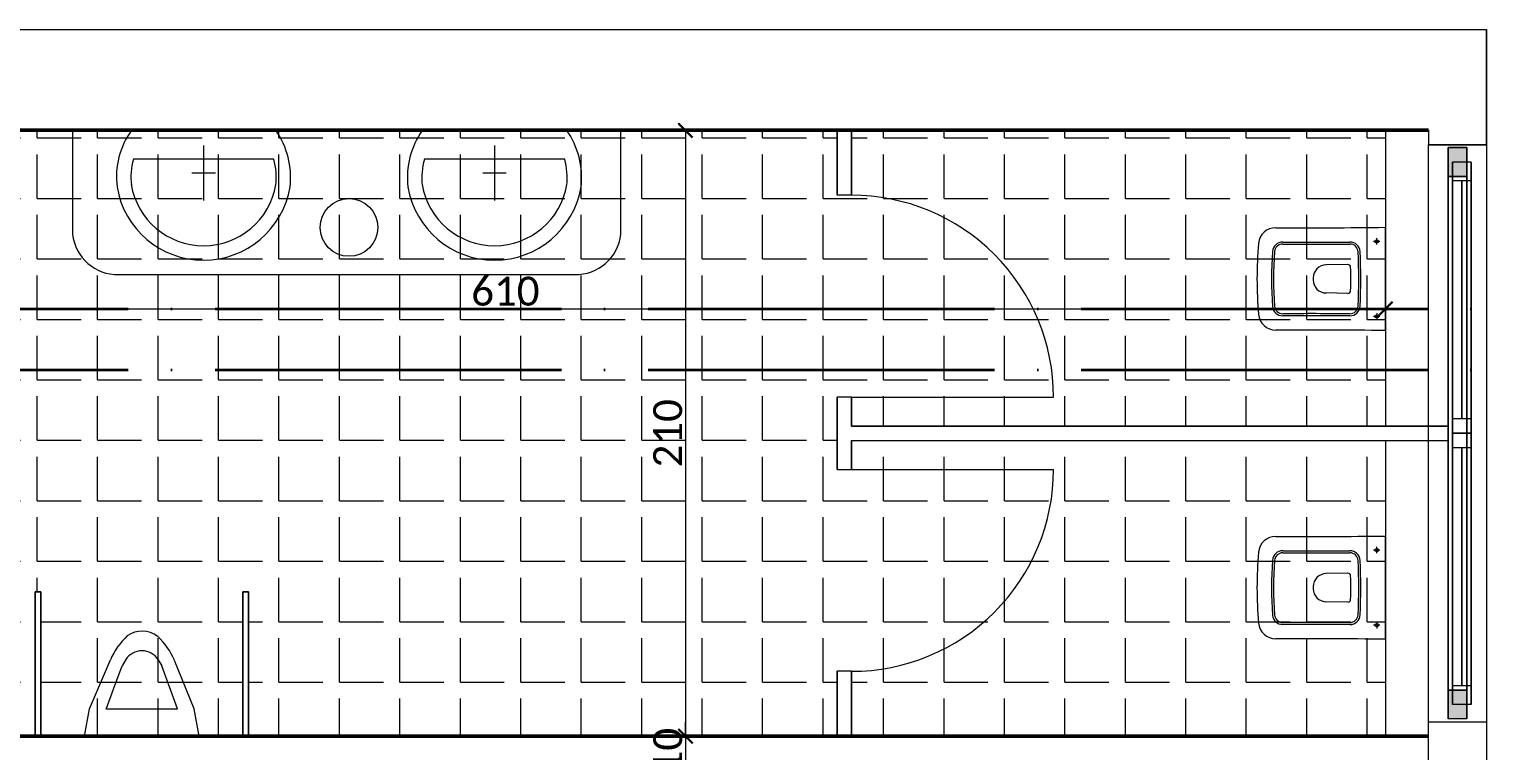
# Model space of a CAD drawing. Header units: centimetres. Extents: x -26724 to 60145, y -23645 to 6771.
# Drawn here: x 2344 to 2852, y 4775 to 5025 of the extents above; entities that cross this region are included whole.
import ezdxf

# ---------------------------------------------------------------- set-up
doc = ezdxf.new("R2010")
doc.units = ezdxf.units.CM
doc.linetypes.add('ACAD_ISO04W100', pattern=[30, 24, -3, 0, -3])
doc.linetypes.add('AUSGEZOGEN', pattern=[0])
doc.layers.add('3.IZGLED 2', color=7, linetype='Continuous', lineweight=9, true_color=0x4a4a4a)
doc.layers.add('IZGLED 2', color=253, linetype='Continuous', lineweight=9, true_color=0x828282)
doc.layers.add('4.KOTE', color=88, linetype='Continuous', lineweight=15)
doc.styles.get("Standard").update_dxf_attribs({"font": 'calibri.ttf'})
doc.dimstyles.new('ja 1 50', dxfattribs={"dimtxt": 10, "dimasz": 5, "dimexe": 5, "dimexo": 5, "dimgap": 1, "dimtad": 1, "dimdec": 0, "dimtxsty": 'Standard', "dimblk": 'ARCHTICK', "dimcen": 2.5, "dimclrd": 256, "dimclrt": 7, "dimadec": 0, "dimazin": 0, "dimtfac": 1, "dimtdec": 0, "dimtix": 1, "dimtmove": 1, "dimatfit": 3, "dimldrblk": 'ARCHTICK', "dimfxl": 10, "dimfxlon": 1, "dimlwd": 0, "dimlwe": 9, "dimarcsym": 0})

# ---------------------------------------------------------------- blocks, each defined once
blk = doc.blocks.new('_ArchTick')
at = {"color": 0, "linetype": 'ByBlock', "const_width": 0.15}
blk.add_lwpolyline([(-0.5, -0.5), (0.5, 0.5)], dxfattribs=at)
blk = doc.blocks.new('*D2346')
at = {"layer": '4.KOTE', "lineweight": 0, "transparency": 16777216}
blk.add_line((2204.27, 4928.05), (2814.27, 4928.05), dxfattribs=at)
at = {"layer": '4.KOTE', "color": 0, "lineweight": 9, "transparency": 16777216}
for p, q in [((2204.27, 4923.87), (2204.27, 4923.05)), ((2814.27, 4923.87), (2814.27, 4923.05))]:
    blk.add_line(p, q, dxfattribs=at)
at = {"layer": 'Defpoints', "color": 0, "transparency": 16777216}
for p in [(2204.27, 4989.96, 1216.69), (2814.27, 4989.96, 1216.69), (2814.27, 4928.05)]:
    blk.add_point(p, dxfattribs=at)
at = {"layer": '4.KOTE', "lineweight": 0, "transparency": 16777216, "xscale": 5, "yscale": 5, "zscale": 5, "rotation": 180}
blk.add_blockref('_ArchTick', (2204.27, 4928.05), dxfattribs=at)
at = {"layer": '4.KOTE', "lineweight": 0, "transparency": 16777216, "xscale": 5, "yscale": 5, "zscale": 5}
blk.add_blockref('_ArchTick', (2814.27, 4928.05), dxfattribs=at)
at = {"layer": '4.KOTE', "color": 7, "transparency": 16777216, "insert": (2509.27, 4934.17), "char_height": 10, "attachment_point": 5}
blk.add_mtext('610', dxfattribs=at)
blk = doc.blocks.new('*D2222')
at = {"layer": '4.KOTE', "color": 0, "lineweight": 9, "transparency": 16777216}
for p, q in [((2567.37, 4989.96), (2566.68, 4989.96)), ((2567.19, 4779.96), (2566.68, 4779.96))]:
    blk.add_line(p, q, dxfattribs=at)
at = {"layer": '4.KOTE', "lineweight": 0, "transparency": 16777216}
blk.add_line((2571.68, 4989.96), (2571.68, 4779.96), dxfattribs=at)
at = {"layer": 'Defpoints', "color": 0, "transparency": 16777216}
for p in [(2622.73, 4989.96, 1216.69), (2571.68, 4779.96), (2608.18, 4779.96, 1216.69)]:
    blk.add_point(p, dxfattribs=at)
at = {"layer": '4.KOTE', "lineweight": 0, "transparency": 16777216, "xscale": 5, "yscale": 5, "zscale": 5}
for p, rotation in [((2571.68, 4989.96), 90), ((2571.68, 4779.96), 270)]:
    blk.add_blockref('_ArchTick', p, dxfattribs=dict(at, rotation=rotation))
at = {"layer": '4.KOTE', "color": 7, "transparency": 16777216, "insert": (2565.56, 4884.96), "char_height": 10, "attachment_point": 5, "rotation": 90}
blk.add_mtext('210', dxfattribs=at)
blk = doc.blocks.new('*D2353')
at = {"layer": '4.KOTE', "lineweight": 0, "transparency": 16777216}
for p, q in [((2571.68, 4779.96), (2571.68, 4784.96)), ((2571.68, 4779.96), (2571.68, 4769.96)), ((2571.68, 4769.96), (2571.68, 4764.96))]:
    blk.add_line(p, q, dxfattribs=at)
at = {"layer": '4.KOTE', "color": 0, "lineweight": 9, "transparency": 16777216}
for p, q in [((2566.98, 4779.96), (2566.68, 4779.96)), ((2566.99, 4769.96), (2566.68, 4769.96))]:
    blk.add_line(p, q, dxfattribs=at)
at = {"layer": 'Defpoints', "color": 0, "transparency": 16777216}
for p in [(2590.94, 4779.96, 1216.69), (2571.68, 4769.96), (2592.08, 4769.96, 1216.69)]:
    blk.add_point(p, dxfattribs=at)
at = {"layer": '4.KOTE', "lineweight": 0, "transparency": 16777216, "xscale": 5, "yscale": 5, "zscale": 5}
for p, rotation in [((2571.68, 4779.96), 270), ((2571.68, 4769.96), 90)]:
    blk.add_blockref('_ArchTick', p, dxfattribs=dict(at, rotation=rotation))
at = {"layer": '4.KOTE', "color": 7, "transparency": 16777216, "insert": (2565.56, 4774.96), "char_height": 10, "attachment_point": 5, "rotation": 90}
blk.add_mtext('10', dxfattribs=at)

msp = doc.modelspace()

# ---------------------------------------------------------------- hatches: boundary and pattern name
at = {"layer": '3.IZGLED 2'}
h = msp.add_hatch(dxfattribs=at)
h.set_pattern_fill('ANGLE', color=256, scale=3)
h.set_pattern_definition([(0, (0, 0), (0, 20.955), [15.24, -5.715]), (90, (0, 0), (-20.955, 1e-15), [15.24, -5.715])])
edge = h.paths.add_edge_path()
edge.add_line((2204.27, 4989.96), (2204.27, 4779.96))
edge.add_line((2204.27, 4779.96), (2274.27, 4779.96))
edge.add_line((2274.27, 4779.96), (2274.27, 4829.96))
edge.add_line((2274.27, 4829.96), (2275.27, 4829.96))
edge.add_line((2275.27, 4829.96), (2276.27, 4829.96))
edge.add_line((2276.27, 4829.96), (2276.27, 4779.96))
edge.add_line((2276.27, 4779.96), (2346.27, 4779.96))
edge.add_line((2346.27, 4779.96), (2346.27, 4829.96))
edge.add_line((2346.27, 4829.96), (2348.27, 4829.96))
edge.add_line((2348.27, 4829.96), (2348.27, 4779.96))
edge.add_line((2348.27, 4779.96), (2418.27, 4779.96))
edge.add_line((2418.27, 4779.96), (2418.27, 4829.96))
edge.add_line((2418.27, 4829.96), (2420.27, 4829.96))
edge.add_line((2420.27, 4829.96), (2420.27, 4779.96))
edge.add_line((2420.27, 4779.96), (2624.27, 4779.96))
edge.add_line((2624.27, 4779.96), (2624.27, 4802.46))
edge.add_line((2624.27, 4802.46), (2629.26, 4802.46))
edge.add_line((2629.26, 4802.46), (2629.27, 4779.96))
edge.add_line((2629.27, 4779.96), (2814.27, 4779.96))
edge.add_line((2814.27, 4779.96), (2814.27, 4882.46))
edge.add_line((2814.27, 4882.46), (2629.27, 4882.46))
edge.add_line((2629.27, 4882.46), (2629.27, 4872.46))
edge.add_line((2629.27, 4872.46), (2624.27, 4872.46))
edge.add_line((2624.27, 4872.46), (2624.27, 4897.46))
edge.add_line((2624.27, 4897.46), (2629.27, 4897.46))
edge.add_line((2629.27, 4897.46), (2629.27, 4887.46))
edge.add_line((2629.27, 4887.46), (2814.27, 4887.46))
edge.add_line((2814.27, 4887.46), (2814.27, 4989.96))
edge.add_line((2814.27, 4989.96), (2629.27, 4989.96))
edge.add_line((2629.27, 4989.96), (2629.26, 4967.46))
edge.add_line((2629.26, 4967.46), (2624.27, 4967.46))
edge.add_line((2624.27, 4967.46), (2624.27, 4989.96))
edge.add_line((2624.27, 4989.96), (2204.27, 4989.96))
at = {"layer": '3.IZGLED 2', "transparency": 33554687}
for points in [[(2836.02, 4973.96), (2836.02, 4983.96), (2842.52, 4983.96), (2842.52, 4973.96)], [(2836.02, 4785.96), (2836.02, 4795.96), (2842.52, 4795.96), (2842.52, 4785.96)]]:
    msp.add_hatch(color=256, dxfattribs=at).paths.add_polyline_path(points)

# ---------------------------------------------------------------- linework, layer by layer
for p, q in [((2194.27, 5024.96, 1216.69), (2849.27, 5024.96, 1216.69)), ((2829.27, 5024.96, 1216.69), (2829.27, 5024.96, 1216.69)), ((2829.27, 5024.96, 1216.69), (2829.27, 5024.96, 1216.69)), ((2829.27, 5024.96, 1216.69), (2829.27, 5024.96, 1216.69)), ((2829.27, 5024.96, 1216.69), (2829.27, 5024.96, 1216.69)), ((2829.27, 5024.96, 1216.69), (2829.27, 5024.96, 1216.69)), ((2829.27, 5024.96, 1216.69), (2829.27, 5024.96, 1216.69)), ((2849.27, 4984.96, 1216.69), (2849.27, 5024.96, 1216.69)), ((2849.27, 4984.96, 1216.69), (2849.27, 5024.96, 1216.69)), ((2849.27, 4994.96, 1216.69), (2849.27, 4994.96, 1216.69)), ((2849.27, 4994.96, 1216.69), (2849.27, 4994.96, 1216.69)), ((2194.27, 4989.96, 1216.69), (2829.27, 4989.96, 1216.69)), ((2829.27, 4989.96, 1216.69), (2194.27, 4989.96, 1216.69)), ((2194.27, 4989.96, 1216.69), (2829.27, 4989.96, 1216.69)), ((2829.27, 4989.96, 1216.69), (2194.27, 4989.96, 1216.69)), ((2624.27, 4967.46, 1216.69), (2624.27, 4989.96, 1216.69)), ((2624.27, 4989.96, 1216.69), (2629.27, 4989.96, 1216.69)), ((2629.27, 4989.96, 1216.69), (2624.27, 4989.96, 1216.69)), ((2624.27, 4989.96, 1216.69), (2624.27, 4967.46, 1216.69)), ((2624.27, 4989.96, 1216.69), (2629.27, 4989.96, 1216.69)), ((2624.27, 4989.96, 1216.69), (2624.27, 4989.96, 1216.69)), ((2629.27, 4989.96, 1216.69), (2624.27, 4989.96, 1216.69)), ((2624.27, 4989.96, 1216.69), (2624.27, 4967.46, 1216.69)), ((2624.27, 4989.96, 1216.69), (2624.27, 4989.96, 1216.69)), ((2624.27, 4967.46, 1216.69), (2624.27, 4989.96, 1216.69)), ((2629.27, 4989.96, 1216.69), (2629.27, 4967.46, 1216.69)), ((2629.27, 4967.46, 1216.69), (2629.27, 4989.96, 1216.69)), ((2629.27, 4989.96, 1216.69), (2629.27, 4989.96, 1216.69)), ((2629.27, 4967.46, 1216.69), (2629.27, 4989.96, 1216.69)), ((2629.27, 4989.96, 1216.69), (2629.27, 4967.46, 1216.69)), ((2629.27, 4989.96, 1216.69), (2629.27, 4989.96, 1216.69)), ((2829.27, 4989.96, 1216.69), (2829.27, 4984.96, 1216.69)), ((2829.27, 4784.96, 2433.38), (2829.27, 4984.96, 2433.38)), ((2836.02, 4983.96, 1216.69), (2836.02, 4973.96, 1216.69)), ((2842.52, 4983.96, 1216.69), (2836.02, 4983.96, 1216.69)), ((2842.52, 4983.96, 1216.69), (2836.02, 4983.96, 1216.69)), ((2836.02, 4983.96, 1216.69), (2836.02, 4983.96, 1216.69)), ((2842.52, 4983.96, 1216.69), (2836.02, 4983.96, 1216.69)), ((2842.52, 4983.96, 1216.69), (2836.02, 4983.96, 1216.69)), ((2836.02, 4973.96, 1216.69), (2836.02, 4983.96, 1216.69)), ((2836.02, 4973.96, 1216.69), (2836.02, 4983.96, 1216.69)), ((2836.02, 4983.96, 1216.69), (2836.02, 4983.96, 1216.69)), ((2836.02, 4983.96, 1216.69), (2836.02, 4973.96, 1216.69)), ((2836.02, 4983.96, 1216.69), (2842.52, 4983.96, 1216.69)), ((2836.02, 4973.96, 1216.69), (2836.02, 4983.96, 1216.69)), ((2842.52, 4973.96, 1216.69), (2842.52, 4983.96, 1216.69)), ((2842.52, 4983.96, 1216.69), (2842.52, 4983.96, 1216.69)), ((2842.52, 4983.96, 1216.69), (2842.52, 4973.96, 1216.69)), ((2842.52, 4973.96, 1216.69), (2842.52, 4983.96, 1216.69)), ((2842.52, 4983.96, 1216.69), (2842.52, 4983.96, 1216.69)), ((2842.52, 4983.96, 1216.69), (2842.52, 4973.96, 1216.69)), ((2842.52, 4983.96, 1216.69), (2842.52, 4973.96, 1216.69)), ((2849.27, 4984.96, 2433.38), (2849.27, 4784.96, 2433.38)), ((2837.52, 4978.96, 1216.69), (2837.52, 4972.46, 1216.69)), ((2844.02, 4978.96, 1216.69), (2837.52, 4978.96, 1216.69)), ((2844.02, 4978.96, 1216.69), (2837.52, 4978.96, 1216.69)), ((2837.52, 4978.96, 1216.69), (2837.52, 4978.96, 1216.69)), ((2844.02, 4978.96, 1216.69), (2837.52, 4978.96, 1216.69)), ((2844.02, 4978.96, 1216.69), (2837.52, 4978.96, 1216.69)), ((2837.52, 4972.46, 1216.69), (2837.52, 4978.96, 1216.69)), ((2837.52, 4972.46, 1216.69), (2837.52, 4978.96, 1216.69)), ((2837.52, 4978.96, 1216.69), (2837.52, 4978.96, 1216.69)), ((2837.52, 4978.96, 1216.69), (2837.52, 4972.46, 1216.69)), ((2842.52, 4978.96, 1216.69), (2842.52, 4885.01, 1216.69)), ((2844.02, 4972.46, 1216.69), (2844.02, 4978.96, 1216.69)), ((2844.02, 4978.96, 1216.69), (2844.02, 4978.96, 1216.69)), ((2844.02, 4978.96, 1216.69), (2844.02, 4972.46, 1216.69)), ((2844.02, 4972.46, 1216.69), (2844.02, 4978.96, 1216.69)), ((2844.02, 4978.96, 1216.69), (2844.02, 4978.96, 1216.69)), ((2844.02, 4978.96, 1216.69), (2844.02, 4972.46, 1216.69)), ((2836.02, 4973.96, 1216.69), (2836.02, 4795.96, 1216.69)), ((2842.52, 4973.96, 1216.69), (2836.02, 4973.96, 1216.69)), ((2842.52, 4973.96, 1216.69), (2836.02, 4973.96, 1216.69)), ((2836.02, 4973.96, 1216.69), (2836.02, 4973.96, 1216.69)), ((2842.52, 4973.96, 1216.69), (2836.02, 4973.96, 1216.69)), ((2842.52, 4973.96, 1216.69), (2836.02, 4973.96, 1216.69)), ((2836.02, 4795.96, 1216.69), (2836.02, 4973.96, 1216.69)), ((2836.02, 4795.96, 1216.69), (2836.02, 4973.96, 1216.69)), ((2836.02, 4973.96, 1216.69), (2836.02, 4973.96, 1216.69)), ((2836.02, 4973.96, 1216.69), (2836.02, 4795.96, 1216.69)), ((2836.02, 4973.96, 1216.69), (2836.02, 4795.96, 1216.69)), ((2842.52, 4973.96, 1216.69), (2836.02, 4973.96, 1216.69)), ((2842.52, 4973.96, 1216.69), (2836.02, 4973.96, 1216.69)), ((2836.02, 4973.96, 1216.69), (2836.02, 4973.96, 1216.69)), ((2842.52, 4973.96, 1216.69), (2836.02, 4973.96, 1216.69)), ((2842.52, 4973.96, 1216.69), (2836.02, 4973.96, 1216.69)), ((2836.02, 4795.96, 1216.69), (2836.02, 4973.96, 1216.69)), ((2836.02, 4795.96, 1216.69), (2836.02, 4973.96, 1216.69)), ((2836.02, 4973.96, 1216.69), (2836.02, 4973.96, 1216.69)), ((2836.02, 4973.96, 1216.69), (2836.02, 4795.96, 1216.69)), ((2842.52, 4973.96, 1216.69), (2836.02, 4973.96, 1216.69)), ((2842.52, 4973.96, 1216.69), (2836.02, 4973.96, 1216.69)), ((2842.52, 4973.96, 1216.69), (2836.02, 4973.96, 1216.69)), ((2836.02, 4973.96, 1216.69), (2836.02, 4973.96, 1216.69)), ((2842.52, 4973.96, 1216.69), (2836.02, 4973.96, 1216.69)), ((2836.02, 4973.96, 1216.69), (2836.02, 4973.96, 1216.69)), ((2836.02, 4973.96, 1216.69), (2842.52, 4973.96, 1216.69)), ((2836.02, 4795.96, 1216.69), (2836.02, 4973.96, 1216.69)), ((2836.02, 4973.96, 1216.69), (2836.02, 4973.96, 1216.69)), ((2842.52, 4973.96, 1216.69), (2836.02, 4973.96, 1216.69)), ((2837.52, 4972.46, 1216.69), (2837.52, 4890.01, 1216.69)), ((2844.02, 4972.46, 1216.69), (2837.52, 4972.46, 1216.69)), ((2844.02, 4972.46, 1216.69), (2837.52, 4972.46, 1216.69)), ((2837.52, 4972.46, 1216.69), (2837.52, 4972.46, 1216.69)), ((2844.02, 4972.46, 1216.69), (2837.52, 4972.46, 1216.69)), ((2844.02, 4972.46, 1216.69), (2837.52, 4972.46, 1216.69)), ((2837.52, 4890.01, 1216.69), (2837.52, 4972.46, 1216.69)), ((2837.52, 4890.01, 1216.69), (2837.52, 4972.46, 1216.69)), ((2837.52, 4972.46, 1216.69), (2837.52, 4972.46, 1216.69)), ((2837.52, 4972.46, 1216.69), (2837.52, 4890.01, 1216.69)), ((2837.52, 4972.46, 1216.69), (2837.52, 4890.01, 1216.69)), ((2844.02, 4972.46, 1216.69), (2837.52, 4972.46, 1216.69)), ((2844.02, 4972.46, 1216.69), (2837.52, 4972.46, 1216.69)), ((2837.52, 4972.46, 1216.69), (2837.52, 4972.46, 1216.69)), ((2844.02, 4972.46, 1216.69), (2837.52, 4972.46, 1216.69)), ((2844.02, 4972.46, 1216.69), (2837.52, 4972.46, 1216.69)), ((2837.52, 4890.01, 1216.69), (2837.52, 4972.46, 1216.69)), ((2837.52, 4890.01, 1216.69), (2837.52, 4972.46, 1216.69)), ((2837.52, 4972.46, 1216.69), (2837.52, 4972.46, 1216.69)), ((2837.52, 4972.46, 1216.69), (2837.52, 4890.01, 1216.69)), ((2844.02, 4972.46, 1216.69), (2837.52, 4972.46, 1216.69)), ((2844.02, 4972.46, 1216.69), (2837.52, 4972.46, 1216.69)), ((2844.02, 4972.46, 1216.69), (2837.52, 4972.46, 1216.69)), ((2837.52, 4972.46, 1216.69), (2837.52, 4972.46, 1216.69)), ((2844.02, 4972.46, 1216.69), (2837.52, 4972.46, 1216.69)), ((2837.52, 4972.46, 1216.69), (2837.52, 4972.46, 1216.69)), ((2840.77, 4972.46, 1216.69), (2840.77, 4890.01, 1216.69)), ((2840.77, 4972.46, 1216.69), (2840.77, 4890.01, 1216.69)), ((2842.52, 4795.96, 1216.69), (2842.52, 4973.96, 1216.69)), ((2842.52, 4973.96, 1216.69), (2842.52, 4973.96, 1216.69)), ((2842.52, 4973.96, 1216.69), (2842.52, 4795.96, 1216.69)), ((2842.52, 4795.96, 1216.69), (2842.52, 4973.96, 1216.69)), ((2842.52, 4973.96, 1216.69), (2842.52, 4973.96, 1216.69)), ((2842.52, 4973.96, 1216.69), (2842.52, 4795.96, 1216.69)), ((2842.52, 4795.96, 1216.69), (2842.52, 4973.96, 1216.69)), ((2842.52, 4973.96, 1216.69), (2842.52, 4973.96, 1216.69)), ((2842.52, 4973.96, 1216.69), (2842.52, 4795.96, 1216.69)), ((2842.52, 4795.96, 1216.69), (2842.52, 4973.96, 1216.69)), ((2842.52, 4973.96, 1216.69), (2842.52, 4973.96, 1216.69)), ((2842.52, 4973.96, 1216.69), (2842.52, 4795.96, 1216.69)), ((2842.52, 4973.96, 1216.69), (2842.52, 4973.96, 1216.69)), ((2842.52, 4973.96, 1216.69), (2842.52, 4973.96, 1216.69)), ((2842.52, 4973.96, 1216.69), (2842.52, 4795.96, 1216.69)), ((2844.02, 4890.01, 1216.69), (2844.02, 4972.46, 1216.69)), ((2844.02, 4972.46, 1216.69), (2844.02, 4972.46, 1216.69)), ((2844.02, 4972.46, 1216.69), (2844.02, 4890.01, 1216.69)), ((2844.02, 4890.01, 1216.69), (2844.02, 4972.46, 1216.69)), ((2844.02, 4972.46, 1216.69), (2844.02, 4972.46, 1216.69)), ((2844.02, 4972.46, 1216.69), (2844.02, 4890.01, 1216.69)), ((2844.02, 4890.01, 1216.69), (2844.02, 4972.46, 1216.69)), ((2844.02, 4972.46, 1216.69), (2844.02, 4972.46, 1216.69)), ((2844.02, 4972.46, 1216.69), (2844.02, 4890.01, 1216.69)), ((2844.02, 4890.01, 1216.69), (2844.02, 4972.46, 1216.69)), ((2844.02, 4972.46, 1216.69), (2844.02, 4972.46, 1216.69)), ((2844.02, 4972.46, 1216.69), (2844.02, 4890.01, 1216.69)), ((2844.02, 4972.46, 1216.69), (2844.02, 4972.46, 1216.69)), ((2844.02, 4972.46, 1216.69), (2844.02, 4972.46, 1216.69)), ((2814.27, 4920.59, 1216.69), (2814.27, 4956.34, 1216.69)), ((2812.37, 4951.46, 1216.69), (2810.17, 4951.46, 1216.69)), ((2811.27, 4950.36, 1216.69), (2811.27, 4952.56, 1216.69)), ((2801.23, 4943.46, 1216.69), (2793.69, 4943.33, 1216.69)), ((2789.27, 4938.83, 1216.69), (2789.27, 4938.09, 1216.69)), ((2801.23, 4933.46, 1216.69), (2793.69, 4933.6, 1216.69)), ((2812.37, 4925.46, 1216.69), (2810.17, 4925.46, 1216.69)), ((2811.27, 4926.56, 1216.69), (2811.27, 4924.36, 1216.69)), ((2624.27, 4897.46, 1216.69), (2624.27, 4887.46, 1216.69)), ((2624.27, 4887.46, 1216.69), (2624.27, 4897.46, 1216.69)), ((2624.27, 4887.46, 1216.69), (2624.27, 4897.46, 1216.69)), ((2624.27, 4897.46, 1216.69), (2624.27, 4887.46, 1216.69)), ((2629.27, 4897.46, 1216.69), (2629.27, 4887.46, 1216.69)), ((2629.27, 4887.46, 1216.69), (2629.27, 4897.46, 1216.69)), ((2629.27, 4887.46, 1216.69), (2629.27, 4897.46, 1216.69)), ((2629.27, 4897.46, 1216.69), (2629.27, 4887.46, 1216.69)), ((2844.02, 4890.01, 1216.69), (2837.52, 4890.01, 1216.69)), ((2844.02, 4890.01, 1216.69), (2837.52, 4890.01, 1216.69)), ((2844.02, 4890.01, 1216.69), (2837.52, 4890.01, 1216.69)), ((2837.52, 4890.01, 1216.69), (2837.52, 4890.01, 1216.69)), ((2844.02, 4890.01, 1216.69), (2837.52, 4890.01, 1216.69)), ((2837.52, 4890.01, 1216.69), (2837.52, 4890.01, 1216.69)), ((2844.02, 4890.01, 1216.69), (2837.52, 4890.01, 1216.69)), ((2844.02, 4890.01, 1216.69), (2837.52, 4890.01, 1216.69)), ((2844.02, 4890.01, 1216.69), (2837.52, 4890.01, 1216.69)), ((2837.52, 4890.01, 1216.69), (2837.52, 4890.01, 1216.69)), ((2844.02, 4890.01, 1216.69), (2837.52, 4890.01, 1216.69)), ((2837.52, 4890.01, 1216.69), (2837.52, 4890.01, 1216.69)), ((2837.52, 4890.01, 1216.69), (2837.52, 4885.01, 1216.69)), ((2844.02, 4890.01, 1216.69), (2837.52, 4890.01, 1216.69)), ((2844.02, 4890.01, 1216.69), (2837.52, 4890.01, 1216.69)), ((2837.52, 4890.01, 1216.69), (2837.52, 4890.01, 1216.69)), ((2844.02, 4890.01, 1216.69), (2837.52, 4890.01, 1216.69)), ((2844.02, 4890.01, 1216.69), (2837.52, 4890.01, 1216.69)), ((2837.52, 4885.01, 1216.69), (2837.52, 4890.01, 1216.69)), ((2837.52, 4885.01, 1216.69), (2837.52, 4890.01, 1216.69)), ((2837.52, 4890.01, 1216.69), (2837.52, 4890.01, 1216.69)), ((2837.52, 4890.01, 1216.69), (2837.52, 4885.01, 1216.69)), ((2844.02, 4890.01, 1216.69), (2844.02, 4890.01, 1216.69)), ((2844.02, 4890.01, 1216.69), (2844.02, 4890.01, 1216.69)), ((2844.02, 4890.01, 1216.69), (2844.02, 4890.01, 1216.69)), ((2844.02, 4890.01, 1216.69), (2844.02, 4890.01, 1216.69)), ((2844.02, 4885.01, 1216.69), (2844.02, 4890.01, 1216.69)), ((2844.02, 4890.01, 1216.69), (2844.02, 4890.01, 1216.69)), ((2844.02, 4890.01, 1216.69), (2844.02, 4885.01, 1216.69)), ((2844.02, 4885.01, 1216.69), (2844.02, 4890.01, 1216.69)), ((2844.02, 4890.01, 1216.69), (2844.02, 4890.01, 1216.69)), ((2844.02, 4890.01, 1216.69), (2844.02, 4885.01, 1216.69)), ((2624.27, 4887.46, 1216.69), (2624.27, 4887.46, 1216.69)), ((2624.27, 4887.46, 1216.69), (2624.27, 4887.46, 1216.69)), ((2624.27, 4887.46, 1216.69), (2624.27, 4882.46, 1216.69)), ((2624.27, 4887.46, 1216.69), (2624.27, 4887.46, 1216.69)), ((2624.27, 4882.46, 1216.69), (2624.27, 4887.46, 1216.69)), ((2624.27, 4887.46, 1216.69), (2624.27, 4887.46, 1216.69)), ((2624.27, 4887.46, 1216.69), (2624.27, 4887.46, 1216.69)), ((2624.27, 4882.46, 1216.69), (2624.27, 4887.46, 1216.69)), ((2624.27, 4887.46, 1216.69), (2624.27, 4887.46, 1216.69)), ((2624.27, 4887.46, 1216.69), (2624.27, 4882.46, 1216.69)), ((2629.27, 4887.46, 1216.69), (2629.27, 4887.46, 1216.69)), ((2629.27, 4887.46, 1216.69), (2629.27, 4887.46, 1216.69)), ((2836.02, 4887.46, 1216.69), (2629.27, 4887.46, 1216.69)), ((2629.27, 4887.46, 1216.69), (2836.02, 4887.46, 1216.69)), ((2629.27, 4887.46, 1216.69), (2836.02, 4887.46, 1216.69)), ((2836.02, 4887.46, 1216.69), (2629.27, 4887.46, 1216.69)), ((2844.02, 4885.01, 1216.69), (2837.52, 4885.01, 1216.69)), ((2844.02, 4885.01, 1216.69), (2837.52, 4885.01, 1216.69)), ((2844.02, 4885.01, 1216.69), (2837.52, 4885.01, 1216.69)), ((2837.52, 4885.01, 1216.69), (2837.52, 4885.01, 1216.69)), ((2844.02, 4885.01, 1216.69), (2837.52, 4885.01, 1216.69)), ((2837.52, 4885.01, 1216.69), (2837.52, 4885.01, 1216.69)), ((2837.52, 4884.91, 1216.69), (2837.52, 4879.91, 1216.69)), ((2844.02, 4884.91, 1216.69), (2837.52, 4884.91, 1216.69)), ((2844.02, 4884.91, 1216.69), (2837.52, 4884.91, 1216.69)), ((2837.52, 4884.91, 1216.69), (2837.52, 4884.91, 1216.69)), ((2844.02, 4884.91, 1216.69), (2837.52, 4884.91, 1216.69)), ((2844.02, 4884.91, 1216.69), (2837.52, 4884.91, 1216.69)), ((2837.52, 4879.91, 1216.69), (2837.52, 4884.91, 1216.69)), ((2837.52, 4879.91, 1216.69), (2837.52, 4884.91, 1216.69)), ((2837.52, 4884.91, 1216.69), (2837.52, 4884.91, 1216.69)), ((2837.52, 4884.91, 1216.69), (2837.52, 4879.91, 1216.69)), ((2842.52, 4790.96, 1216.69), (2842.52, 4884.91, 1216.69)), ((2844.02, 4885.01, 1216.69), (2844.02, 4885.01, 1216.69)), ((2844.02, 4885.01, 1216.69), (2844.02, 4885.01, 1216.69)), ((2844.02, 4879.91, 1216.69), (2844.02, 4884.91, 1216.69)), ((2844.02, 4884.91, 1216.69), (2844.02, 4884.91, 1216.69)), ((2844.02, 4884.91, 1216.69), (2844.02, 4879.91, 1216.69)), ((2844.02, 4879.91, 1216.69), (2844.02, 4884.91, 1216.69)), ((2844.02, 4884.91, 1216.69), (2844.02, 4884.91, 1216.69)), ((2844.02, 4884.91, 1216.69), (2844.02, 4879.91, 1216.69)), ((2624.27, 4872.46, 1216.69), (2624.27, 4882.46, 1216.69)), ((2624.27, 4882.46, 1216.69), (2624.27, 4882.46, 1216.69)), ((2624.27, 4882.46, 1216.69), (2624.27, 4872.46, 1216.69)), ((2624.27, 4882.46, 1216.69), (2624.27, 4882.46, 1216.69)), ((2624.27, 4882.46, 1216.69), (2624.27, 4882.46, 1216.69)), ((2624.27, 4882.46, 1216.69), (2624.27, 4872.46, 1216.69)), ((2624.27, 4882.46, 1216.69), (2624.27, 4882.46, 1216.69)), ((2624.27, 4872.46, 1216.69), (2624.27, 4882.46, 1216.69)), ((2624.27, 4882.46, 1216.69), (2624.27, 4882.46, 1216.69)), ((2624.27, 4882.46, 1216.69), (2624.27, 4882.46, 1216.69)), ((2624.27, 4882.46, 1216.69), (2624.27, 4882.46, 1216.69)), ((2624.27, 4882.46, 1216.69), (2624.27, 4882.46, 1216.69)), ((2629.27, 4882.46, 1216.69), (2629.27, 4882.46, 1216.69)), ((2629.27, 4882.46, 1216.69), (2629.27, 4872.46, 1216.69)), ((2629.27, 4872.46, 1216.69), (2629.27, 4882.46, 1216.69)), ((2629.27, 4882.46, 1216.69), (2629.27, 4882.46, 1216.69)), ((2629.27, 4882.46, 1216.69), (2629.27, 4882.46, 1216.69)), ((2629.27, 4872.46, 1216.69), (2629.27, 4882.46, 1216.69)), ((2629.27, 4882.46, 1216.69), (2629.27, 4872.46, 1216.69)), ((2629.27, 4882.46, 1216.69), (2629.27, 4882.46, 1216.69)), ((2629.27, 4882.46, 1216.69), (2836.02, 4882.46, 1216.69)), ((2629.27, 4882.46, 1216.69), (2836.02, 4882.46, 1216.69)), ((2837.52, 4879.91, 1216.69), (2837.52, 4797.46, 1216.69)), ((2844.02, 4879.91, 1216.69), (2837.52, 4879.91, 1216.69)), ((2844.02, 4879.91, 1216.69), (2837.52, 4879.91, 1216.69)), ((2837.52, 4879.91, 1216.69), (2837.52, 4879.91, 1216.69)), ((2844.02, 4879.91, 1216.69), (2837.52, 4879.91, 1216.69)), ((2844.02, 4879.91, 1216.69), (2837.52, 4879.91, 1216.69)), ((2837.52, 4797.46, 1216.69), (2837.52, 4879.91, 1216.69)), ((2837.52, 4797.46, 1216.69), (2837.52, 4879.91, 1216.69)), ((2837.52, 4879.91, 1216.69), (2837.52, 4879.91, 1216.69)), ((2837.52, 4879.91, 1216.69), (2837.52, 4797.46, 1216.69)), ((2837.52, 4879.91, 1216.69), (2837.52, 4797.46, 1216.69)), ((2844.02, 4879.91, 1216.69), (2837.52, 4879.91, 1216.69)), ((2844.02, 4879.91, 1216.69), (2837.52, 4879.91, 1216.69)), ((2837.52, 4879.91, 1216.69), (2837.52, 4879.91, 1216.69)), ((2844.02, 4879.91, 1216.69), (2837.52, 4879.91, 1216.69)), ((2844.02, 4879.91, 1216.69), (2837.52, 4879.91, 1216.69)), ((2837.52, 4797.46, 1216.69), (2837.52, 4879.91, 1216.69)), ((2837.52, 4797.46, 1216.69), (2837.52, 4879.91, 1216.69)), ((2837.52, 4879.91, 1216.69), (2837.52, 4879.91, 1216.69)), ((2837.52, 4879.91, 1216.69), (2837.52, 4797.46, 1216.69)), ((2844.02, 4879.91, 1216.69), (2837.52, 4879.91, 1216.69)), ((2844.02, 4879.91, 1216.69), (2837.52, 4879.91, 1216.69)), ((2844.02, 4879.91, 1216.69), (2837.52, 4879.91, 1216.69)), ((2837.52, 4879.91, 1216.69), (2837.52, 4879.91, 1216.69)), ((2844.02, 4879.91, 1216.69), (2837.52, 4879.91, 1216.69)), ((2837.52, 4879.91, 1216.69), (2837.52, 4879.91, 1216.69)), ((2840.77, 4797.46, 1216.69), (2840.77, 4879.91, 1216.69)), ((2840.77, 4797.46, 1216.69), (2840.77, 4879.91, 1216.69)), ((2844.02, 4797.46, 1216.69), (2844.02, 4879.91, 1216.69)), ((2844.02, 4879.91, 1216.69), (2844.02, 4879.91, 1216.69)), ((2844.02, 4879.91, 1216.69), (2844.02, 4797.46, 1216.69)), ((2844.02, 4797.46, 1216.69), (2844.02, 4879.91, 1216.69)), ((2844.02, 4879.91, 1216.69), (2844.02, 4879.91, 1216.69)), ((2844.02, 4879.91, 1216.69), (2844.02, 4797.46, 1216.69)), ((2844.02, 4797.46, 1216.69), (2844.02, 4879.91, 1216.69)), ((2844.02, 4879.91, 1216.69), (2844.02, 4879.91, 1216.69)), ((2844.02, 4879.91, 1216.69), (2844.02, 4797.46, 1216.69)), ((2844.02, 4797.46, 1216.69), (2844.02, 4879.91, 1216.69)), ((2844.02, 4879.91, 1216.69), (2844.02, 4879.91, 1216.69)), ((2844.02, 4879.91, 1216.69), (2844.02, 4797.46, 1216.69)), ((2844.02, 4879.91, 1216.69), (2844.02, 4879.91, 1216.69)), ((2844.02, 4879.91, 1216.69), (2844.02, 4879.91, 1216.69)), ((2814.27, 4813.59, 1216.69), (2814.27, 4849.34, 1216.69)), ((2812.37, 4844.46, 1216.69), (2810.17, 4844.46, 1216.69)), ((2811.27, 4843.36, 1216.69), (2811.27, 4845.56, 1216.69)), ((2801.23, 4836.46, 1216.69), (2793.69, 4836.33, 1216.69)), ((2346.27, 4829.96, 2433.38), (2346.27, 4779.96, 2433.38)), ((2348.27, 4829.96, 2433.38), (2346.27, 4829.96, 2433.38)), ((2346.27, 4779.96, 2433.38), (2346.27, 4829.96, 2433.38)), ((2346.27, 4829.96, 2433.38), (2348.27, 4829.96, 2433.38)), ((2346.27, 4829.96, 2433.38), (2346.27, 4829.96, 2433.38)), ((2346.27, 4829.96, 2433.38), (2348.27, 4829.96, 2433.38)), ((2348.27, 4829.96, 2433.38), (2346.27, 4829.96, 2433.38)), ((2346.27, 4779.96, 2433.38), (2346.27, 4829.96, 2433.38)), ((2346.27, 4829.96, 2433.38), (2346.27, 4829.96, 2433.38)), ((2346.27, 4829.96, 2433.38), (2346.27, 4779.96, 2433.38)), ((2348.27, 4779.96, 2433.38), (2348.27, 4829.96, 2433.38)), ((2348.27, 4829.96, 2433.38), (2348.27, 4779.96, 2433.38)), ((2348.27, 4829.96, 2433.38), (2348.27, 4829.96, 2433.38)), ((2348.27, 4829.96, 2433.38), (2348.27, 4829.96, 2433.38)), ((2348.27, 4829.96, 2433.38), (2348.27, 4779.96, 2433.38)), ((2348.27, 4779.96, 2433.38), (2348.27, 4829.96, 2433.38)), ((2418.27, 4829.96, 2433.38), (2418.27, 4779.96, 2433.38)), ((2420.27, 4829.96, 2433.38), (2418.27, 4829.96, 2433.38)), ((2418.27, 4779.96, 2433.38), (2418.27, 4829.96, 2433.38)), ((2418.27, 4829.96, 2433.38), (2420.27, 4829.96, 2433.38)), ((2418.27, 4829.96, 2433.38), (2418.27, 4829.96, 2433.38)), ((2418.27, 4829.96, 2433.38), (2420.27, 4829.96, 2433.38)), ((2420.27, 4829.96, 2433.38), (2418.27, 4829.96, 2433.38)), ((2418.27, 4779.96, 2433.38), (2418.27, 4829.96, 2433.38)), ((2418.27, 4829.96, 2433.38), (2418.27, 4829.96, 2433.38)), ((2418.27, 4829.96, 2433.38), (2418.27, 4779.96, 2433.38)), ((2420.27, 4779.96, 2433.38), (2420.27, 4829.96, 2433.38)), ((2420.27, 4829.96, 2433.38), (2420.27, 4779.96, 2433.38)), ((2420.27, 4829.96, 2433.38), (2420.27, 4829.96, 2433.38)), ((2420.27, 4829.96, 2433.38), (2420.27, 4829.96, 2433.38)), ((2420.27, 4829.96, 2433.38), (2420.27, 4779.96, 2433.38)), ((2420.27, 4779.96, 2433.38), (2420.27, 4829.96, 2433.38)), ((2789.27, 4831.83, 1216.69), (2789.27, 4831.09, 1216.69)), ((2801.23, 4826.46, 1216.69), (2793.69, 4826.6, 1216.69)), ((2812.37, 4818.46, 1216.69), (2810.17, 4818.46, 1216.69)), ((2811.27, 4819.56, 1216.69), (2811.27, 4817.36, 1216.69)), ((2624.27, 4779.96, 1216.69), (2624.27, 4802.46, 1216.69)), ((2624.27, 4802.46, 1216.69), (2624.27, 4779.96, 1216.69)), ((2624.27, 4779.96, 1216.69), (2624.27, 4802.46, 1216.69)), ((2624.27, 4802.46, 1216.69), (2624.27, 4779.96, 1216.69)), ((2629.27, 4779.96, 1216.69), (2629.27, 4802.46, 1216.69)), ((2629.27, 4802.46, 1216.69), (2629.27, 4779.96, 1216.69)), ((2629.27, 4779.96, 1216.69), (2629.27, 4802.46, 1216.69)), ((2629.27, 4802.46, 1216.69), (2629.27, 4779.96, 1216.69)), ((2842.52, 4795.96, 1216.69), (2836.02, 4795.96, 1216.69)), ((2842.52, 4795.96, 1216.69), (2836.02, 4795.96, 1216.69)), ((2842.52, 4795.96, 1216.69), (2836.02, 4795.96, 1216.69)), ((2836.02, 4795.96, 1216.69), (2836.02, 4795.96, 1216.69)), ((2842.52, 4795.96, 1216.69), (2836.02, 4795.96, 1216.69)), ((2836.02, 4795.96, 1216.69), (2836.02, 4795.96, 1216.69)), ((2842.52, 4795.96, 1216.69), (2836.02, 4795.96, 1216.69)), ((2842.52, 4795.96, 1216.69), (2836.02, 4795.96, 1216.69)), ((2842.52, 4795.96, 1216.69), (2836.02, 4795.96, 1216.69)), ((2836.02, 4795.96, 1216.69), (2836.02, 4795.96, 1216.69)), ((2842.52, 4795.96, 1216.69), (2836.02, 4795.96, 1216.69)), ((2836.02, 4795.96, 1216.69), (2836.02, 4795.96, 1216.69)), ((2836.02, 4795.96, 1216.69), (2836.02, 4785.96, 1216.69)), ((2842.52, 4795.96, 1216.69), (2836.02, 4795.96, 1216.69)), ((2842.52, 4795.96, 1216.69), (2836.02, 4795.96, 1216.69)), ((2836.02, 4795.96, 1216.69), (2836.02, 4795.96, 1216.69)), ((2842.52, 4795.96, 1216.69), (2836.02, 4795.96, 1216.69)), ((2842.52, 4795.96, 1216.69), (2836.02, 4795.96, 1216.69)), ((2836.02, 4785.96, 1216.69), (2836.02, 4795.96, 1216.69)), ((2836.02, 4785.96, 1216.69), (2836.02, 4795.96, 1216.69)), ((2836.02, 4795.96, 1216.69), (2836.02, 4795.96, 1216.69)), ((2836.02, 4795.96, 1216.69), (2836.02, 4785.96, 1216.69)), ((2836.02, 4795.96, 1216.69), (2836.02, 4795.96, 1216.69)), ((2842.52, 4795.96, 1216.69), (2836.02, 4795.96, 1216.69)), ((2836.02, 4795.96, 1216.69), (2842.52, 4795.96, 1216.69)), ((2836.02, 4785.96, 1216.69), (2836.02, 4795.96, 1216.69)), ((2844.02, 4797.46, 1216.69), (2837.52, 4797.46, 1216.69)), ((2844.02, 4797.46, 1216.69), (2837.52, 4797.46, 1216.69)), ((2844.02, 4797.46, 1216.69), (2837.52, 4797.46, 1216.69)), ((2837.52, 4797.46, 1216.69), (2837.52, 4797.46, 1216.69)), ((2844.02, 4797.46, 1216.69), (2837.52, 4797.46, 1216.69)), ((2837.52, 4797.46, 1216.69), (2837.52, 4797.46, 1216.69)), ((2844.02, 4797.46, 1216.69), (2837.52, 4797.46, 1216.69)), ((2844.02, 4797.46, 1216.69), (2837.52, 4797.46, 1216.69)), ((2844.02, 4797.46, 1216.69), (2837.52, 4797.46, 1216.69)), ((2837.52, 4797.46, 1216.69), (2837.52, 4797.46, 1216.69)), ((2844.02, 4797.46, 1216.69), (2837.52, 4797.46, 1216.69)), ((2837.52, 4797.46, 1216.69), (2837.52, 4797.46, 1216.69)), ((2837.52, 4797.46, 1216.69), (2837.52, 4790.96, 1216.69)), ((2844.02, 4797.46, 1216.69), (2837.52, 4797.46, 1216.69)), ((2844.02, 4797.46, 1216.69), (2837.52, 4797.46, 1216.69)), ((2837.52, 4797.46, 1216.69), (2837.52, 4797.46, 1216.69)), ((2844.02, 4797.46, 1216.69), (2837.52, 4797.46, 1216.69)), ((2844.02, 4797.46, 1216.69), (2837.52, 4797.46, 1216.69)), ((2837.52, 4790.96, 1216.69), (2837.52, 4797.46, 1216.69)), ((2837.52, 4790.96, 1216.69), (2837.52, 4797.46, 1216.69)), ((2837.52, 4797.46, 1216.69), (2837.52, 4797.46, 1216.69)), ((2837.52, 4797.46, 1216.69), (2837.52, 4790.96, 1216.69)), ((2842.52, 4795.96, 1216.69), (2842.52, 4795.96, 1216.69)), ((2842.52, 4795.96, 1216.69), (2842.52, 4795.96, 1216.69)), ((2842.52, 4795.96, 1216.69), (2842.52, 4795.96, 1216.69)), ((2842.52, 4795.96, 1216.69), (2842.52, 4795.96, 1216.69)), ((2842.52, 4785.96, 1216.69), (2842.52, 4795.96, 1216.69)), ((2842.52, 4795.96, 1216.69), (2842.52, 4795.96, 1216.69)), ((2842.52, 4795.96, 1216.69), (2842.52, 4785.96, 1216.69)), ((2842.52, 4785.96, 1216.69), (2842.52, 4795.96, 1216.69)), ((2842.52, 4795.96, 1216.69), (2842.52, 4795.96, 1216.69)), ((2842.52, 4795.96, 1216.69), (2842.52, 4785.96, 1216.69)), ((2842.52, 4795.96, 1216.69), (2842.52, 4785.96, 1216.69)), ((2844.02, 4797.46, 1216.69), (2844.02, 4797.46, 1216.69)), ((2844.02, 4797.46, 1216.69), (2844.02, 4797.46, 1216.69)), ((2844.02, 4797.46, 1216.69), (2844.02, 4797.46, 1216.69)), ((2844.02, 4797.46, 1216.69), (2844.02, 4797.46, 1216.69)), ((2844.02, 4790.96, 1216.69), (2844.02, 4797.46, 1216.69)), ((2844.02, 4797.46, 1216.69), (2844.02, 4797.46, 1216.69)), ((2844.02, 4797.46, 1216.69), (2844.02, 4790.96, 1216.69)), ((2844.02, 4790.96, 1216.69), (2844.02, 4797.46, 1216.69)), ((2844.02, 4797.46, 1216.69), (2844.02, 4797.46, 1216.69)), ((2844.02, 4797.46, 1216.69), (2844.02, 4790.96, 1216.69)), ((2844.02, 4790.96, 1216.69), (2837.52, 4790.96, 1216.69)), ((2844.02, 4790.96, 1216.69), (2837.52, 4790.96, 1216.69)), ((2844.02, 4790.96, 1216.69), (2837.52, 4790.96, 1216.69)), ((2837.52, 4790.96, 1216.69), (2837.52, 4790.96, 1216.69)), ((2844.02, 4790.96, 1216.69), (2837.52, 4790.96, 1216.69)), ((2837.52, 4790.96, 1216.69), (2837.52, 4790.96, 1216.69)), ((2844.02, 4790.96, 1216.69), (2844.02, 4790.96, 1216.69)), ((2844.02, 4790.96, 1216.69), (2844.02, 4790.96, 1216.69)), ((2842.52, 4785.96, 1216.69), (2836.02, 4785.96, 1216.69)), ((2842.52, 4785.96, 1216.69), (2836.02, 4785.96, 1216.69)), ((2842.52, 4785.96, 1216.69), (2836.02, 4785.96, 1216.69)), ((2836.02, 4785.96, 1216.69), (2836.02, 4785.96, 1216.69)), ((2842.52, 4785.96, 1216.69), (2836.02, 4785.96, 1216.69)), ((2836.02, 4785.96, 1216.69), (2836.02, 4785.96, 1216.69)), ((2836.02, 4785.96, 1216.69), (2836.02, 4785.96, 1216.69)), ((2842.52, 4785.96, 1216.69), (2836.02, 4785.96, 1216.69)), ((2842.52, 4785.96, 1216.69), (2842.52, 4785.96, 1216.69)), ((2842.52, 4785.96, 1216.69), (2842.52, 4785.96, 1216.69)), ((2829.27, 4779.96, 1216.69), (2204.27, 4779.96, 1216.69)), ((2204.27, 4779.96, 1216.69), (2829.27, 4779.96, 1216.69)), ((2204.27, 4779.96, 1216.69), (2829.27, 4779.96, 1216.69)), ((2829.27, 4779.96, 1216.69), (2204.27, 4779.96, 1216.69)), ((2624.27, 4779.96, 1216.69), (2624.27, 4779.96, 1216.69)), ((2624.27, 4779.96, 1216.69), (2629.27, 4779.96, 1216.69)), ((2629.27, 4779.96, 1216.69), (2624.27, 4779.96, 1216.69)), ((2629.27, 4779.96, 1216.69), (2624.27, 4779.96, 1216.69)), ((2624.27, 4779.96, 1216.69), (2629.27, 4779.96, 1216.69)), ((2624.27, 4779.96, 1216.69), (2624.27, 4779.96, 1216.69)), ((2629.27, 4779.96, 1216.69), (2629.27, 4779.96, 1216.69)), ((2629.27, 4779.96, 1216.69), (2629.27, 4779.96, 1216.69)), ((2829.27, 4779.96, 1216.69), (2829.27, 4779.96, 1216.69)), ((2829.27, 4779.96, 1216.69), (2829.27, 4779.96, 1216.69))]:
    msp.add_line(p, q, dxfattribs=at)
at = {"layer": '3.IZGLED 2', "linetype": 'AUSGEZOGEN', "transparency": 33554687}
for p, q in [((2359.27, 4989.96, 1216.69), (2359.27, 4989.96, 1216.69)), ((2359.27, 4989.96, 1216.69), (2359.27, 4989.96, 1216.69)), ((2629.27, 4897.46, 1216.69), (2699.27, 4897.46, 1216.69)), ((2629.27, 4872.46, 1216.69), (2699.27, 4872.46, 1216.69)), ((2365.15, 4789.41, 2433.38), (2372.36, 4806.46, 2433.38)), ((2373.57, 4796.62, 2433.38), (2376.4, 4804.42, 2433.38)), ((2377.72, 4806.51, 2433.38), (2376.4, 4804.42, 2433.38)), ((2388.9, 4806.49, 2433.38), (2390.21, 4804.4, 2433.38)), ((2395.59, 4789.41, 2433.38), (2390.21, 4804.4, 2433.38)), ((2401.41, 4789.41, 2433.38), (2394.61, 4806.27, 2433.38)), ((2370.95, 4789.4, 2433.38), (2373.57, 4796.62, 2433.38)), ((2363.44, 4779.96, 2433.38), (2365.15, 4789.41, 2433.38)), ((2370.96, 4789.41, 2433.38), (2395.59, 4789.41, 2433.38)), ((2403.1, 4779.96, 2433.38), (2401.41, 4789.41, 2433.38)), ((2346.27, 4779.96, 2433.38), (2348.27, 4779.96, 2433.38)), ((2348.27, 4779.96, 2433.38), (2346.27, 4779.96, 2433.38)), ((2346.27, 4779.96, 2433.38), (2346.27, 4779.96, 2433.38)), ((2348.27, 4779.96, 2433.38), (2346.27, 4779.96, 2433.38)), ((2346.27, 4779.96, 2433.38), (2346.27, 4779.96, 2433.38)), ((2346.27, 4779.96, 2433.38), (2348.27, 4779.96, 2433.38)), ((2348.27, 4779.96, 2433.38), (2348.27, 4779.96, 2433.38)), ((2348.27, 4779.96, 2433.38), (2348.27, 4779.96, 2433.38)), ((2363.44, 4779.96, 2433.38), (2403.1, 4779.96, 2433.38)), ((2418.27, 4779.96, 2433.38), (2420.27, 4779.96, 2433.38)), ((2420.27, 4779.96, 2433.38), (2418.27, 4779.96, 2433.38)), ((2418.27, 4779.96, 2433.38), (2418.27, 4779.96, 2433.38)), ((2420.27, 4779.96, 2433.38), (2418.27, 4779.96, 2433.38)), ((2418.27, 4779.96, 2433.38), (2418.27, 4779.96, 2433.38)), ((2418.27, 4779.96, 2433.38), (2420.27, 4779.96, 2433.38)), ((2420.27, 4779.96, 2433.38), (2420.27, 4779.96, 2433.38)), ((2420.27, 4779.96, 2433.38), (2420.27, 4779.96, 2433.38))]:
    msp.add_line(p, q, dxfattribs=at)
at = {"layer": '3.IZGLED 2'}
for p, q in [((2549.27, 4989.96, 1216.69), (2359.27, 4989.96, 1216.69)), ((2359.27, 4989.96, 1216.69), (2359.27, 4953.96, 1216.69)), ((2549.27, 4953.96, 1216.69), (2549.27, 4989.96, 1216.69)), ((2814.27, 4989.96, 1216.69), (2814.27, 4887.46, 1216.69)), ((2404.66, 4984.75, 1216.69), (2404.66, 4965.64, 1216.69)), ((2505.5, 4984.75, 1216.69), (2505.5, 4965.64, 1216.69)), ((2428.98, 4979.96, 1216.69), (2380.34, 4979.96, 1216.69)), ((2529.82, 4979.96, 1216.69), (2481.18, 4979.96, 1216.69)), ((2400.57, 4975.19, 1216.69), (2408.75, 4975.19, 1216.69)), ((2501.41, 4975.19, 1216.69), (2509.59, 4975.19, 1216.69)), ((2840.77, 4890.01, 1216.69), (2840.77, 4972.46, 1216.69)), ((2840.77, 4972.46, 1216.69), (2840.77, 4972.46, 1216.69)), ((2840.77, 4972.46, 1216.69), (2840.77, 4890.01, 1216.69)), ((2375.27, 4939.96, 1216.69), (2534.11, 4939.96, 1216.69)), ((2840.77, 4890.01, 1216.69), (2840.77, 4890.01, 1216.69)), ((2814.27, 4882.46, 1216.69), (2814.27, 4779.96, 1216.69)), ((2840.77, 4797.46, 1216.69), (2840.77, 4879.91, 1216.69)), ((2840.77, 4879.91, 1216.69), (2840.77, 4879.91, 1216.69)), ((2840.77, 4879.91, 1216.69), (2840.77, 4797.46, 1216.69)), ((2840.77, 4797.46, 1216.69), (2840.77, 4797.46, 1216.69))]:
    msp.add_line(p, q, dxfattribs=at)
at = {"layer": '3.IZGLED 2', "ltscale": 12}
for p, q in [((2629.27, 4967.46, 1216.69), (2624.27, 4967.46, 1216.69)), ((2629.27, 4897.46, 1216.69), (2624.27, 4897.46, 1216.69)), ((2624.27, 4872.46, 1216.69), (2629.27, 4872.46, 1216.69)), ((2629.27, 4802.46, 1216.69), (2624.27, 4802.46, 1216.69))]:
    msp.add_line(p, q, dxfattribs=at)
at = {"layer": '3.IZGLED 2', "transparency": 33554687, "elevation": 1216.69}
for points in [[(2849.27, 5024.96), (2849.27, 4984.96)], [(2829.27, 4989.96), (2829.27, 4989.96)], [(2849.27, 4984.96), (2829.27, 4984.96), (2829.27, 4984.96), (2829.27, 4984.96)], [(2829.27, 4984.96), (2849.27, 4984.96), (2849.27, 4984.96)], [(2849.27, 4984.96), (2849.27, 4984.96)]]:
    msp.add_lwpolyline(points, close=True, dxfattribs=at)
at = {"layer": '3.IZGLED 2', "ltscale": 12, "elevation": 1216.69}
msp.add_lwpolyline([(2829.27, 4784.96), (2849.27, 4784.96), (2849.27, 4769.96), (2829.27, 4769.96)], close=True, dxfattribs=at)
at = {"layer": '3.IZGLED 2'}
msp.add_circle((2455.08, 4956.3, 1216.69), 10, dxfattribs=at)
at = {"layer": '3.IZGLED 2', "transparency": 33554687}
for centre in [(2811.27, 4951.46, 1216.69), (2811.27, 4925.46, 1216.69), (2811.27, 4844.46, 1216.69), (2811.27, 4818.46, 1216.69)]:
    msp.add_circle(centre, 0.6, dxfattribs=at)
at = {"layer": '3.IZGLED 2'}
for centre, radius, start, end in [((2402.67, 4973.66, 1216.69), 28.2, 144.6736, 186.7057), ((2406.65, 4973.66, 1216.69), 28.2, 353.2943, 35.3264), ((2503.51, 4973.66, 1216.69), 28.2, 144.6736, 186.7057), ((2507.49, 4973.66, 1216.69), 28.2, 353.2943, 35.3264), ((2402.67, 4973.66, 1216.69), 23.2, 164.2253, 186.7057), ((2406.65, 4973.66, 1216.69), 23.2, 353.2943, 15.7747), ((2503.51, 4973.66, 1216.69), 23.2, 164.2253, 186.7057), ((2507.49, 4973.66, 1216.69), 23.2, 353.2943, 15.7747), ((2404.66, 4975.38, 1216.69), 25.42, 189.4953, 350.5047), ((2505.5, 4975.38, 1216.69), 25.42, 189.4953, 350.5047), ((2404.66, 4975.38, 1216.69), 30.42, 189.4953, 350.5047), ((2505.5, 4975.38, 1216.69), 30.42, 189.4953, 350.5047), ((2374.85, 4955.63, 1216.69), 15.67, 186.0941, 271.5341), ((2533.69, 4955.63, 1216.69), 15.67, 268.4659, 353.9059)]:
    msp.add_arc(centre, radius, start, end, dxfattribs=at)
at = {"layer": '3.IZGLED 2', "ltscale": 12}
for centre, start, end in [((2629.27, 4897.46, 1216.69), 0, 90.0056), ((2629.27, 4872.46, 1216.69), 269.9944, 360)]:
    msp.add_arc(centre, 70, start, end, dxfattribs=at)
at = {"layer": '3.IZGLED 2', "transparency": 33554687}
for centre, radius, start, end in [((2776.26, 4950.21, 1216.69), 6, 89.7162, 175.1528), ((2787.79, 7277.09, 1216.69), 2320.9, 269.71619, 270.65364), ((2914.77, 4938.46, 1216.69), 145, 175.1528, 184.8472), ((2778.67, 4947.74, 1216.69), 3.5, 89.7337, 175.6401), ((2778.67, 4947.74, 1216.69), 2.8, 89.7337, 175.6401), ((2789.3, 7235.37, 1216.69), 2284.16, 269.73375, 270.31813), ((2789.3, 7235.37, 1216.69), 2284.86, 269.73375, 270.31813), ((2802, 4947.75, 1216.69), 3.5, 2.9251, 90.3181), ((2802, 4947.75, 1216.69), 2.8, 2.9251, 90.3181), ((2886.12, 4938.46, 1216.69), 111.35, 175.0848, 184.9152), ((2886.13, 4938.46, 1216.69), 110.66, 175.0817, 184.9183), ((2641.4, 4938.46, 1216.69), 163.67, 356.6977, 3.3023), ((2641.41, 4938.46, 1216.69), 164.36, 356.6991, 3.3009), ((2793.77, 4938.83, 1216.69), 4.5, 91, 180), ((2801.23, 4942.46, 1216.69), 1, 1.1192, 89.7797), ((2596.48, 4938.46, 1216.69), 205.79, 358.8808, 1.1192), ((2793.77, 4938.09, 1216.69), 4.5, 180, 269), ((2801.23, 4934.46, 1216.69), 1, 270, 358.8808), ((2776.26, 4926.72, 1216.69), 6, 184.8472, 270.2844), ((2778.67, 4929.19, 1216.69), 3.5, 184.3599, 270.2664), ((2778.67, 4929.19, 1216.69), 2.8, 184.3599, 270.2664), ((2789.3, 2642.52, 1216.69), 2283.9, 89.68174, 90.26637), ((2789.3, 2642.52, 1216.69), 2283.2, 89.68174, 90.26637), ((2802, 4929.18, 1216.69), 2.8, 269.6817, 357.0749), ((2802, 4929.18, 1216.69), 3.5, 269.6817, 357.0749), ((2787.8, 2602.3, 1216.69), 2318.44, 89.346, 90.28444), ((2776.26, 4843.21, 1216.69), 6, 89.7162, 175.1528), ((2787.79, 7170.09, 1216.69), 2320.9, 269.71619, 270.65364), ((2914.77, 4831.46, 1216.69), 145, 175.1528, 184.8472), ((2778.67, 4840.74, 1216.69), 3.5, 89.7337, 175.6401), ((2778.67, 4840.74, 1216.69), 2.8, 89.7337, 175.6401), ((2789.3, 7128.37, 1216.69), 2284.16, 269.73375, 270.31813), ((2789.3, 7128.37, 1216.69), 2284.86, 269.73375, 270.31813), ((2802, 4840.75, 1216.69), 3.5, 2.9251, 90.3181), ((2802, 4840.75, 1216.69), 2.8, 2.9251, 90.3181), ((2886.12, 4831.46, 1216.69), 111.35, 175.0848, 184.9152), ((2886.13, 4831.46, 1216.69), 110.66, 175.0817, 184.9183), ((2641.4, 4831.46, 1216.69), 163.67, 356.6977, 3.3023), ((2641.41, 4831.46, 1216.69), 164.36, 356.6991, 3.3009), ((2793.77, 4831.83, 1216.69), 4.5, 91, 180), ((2801.23, 4835.46, 1216.69), 1, 1.1192, 89.7797), ((2596.48, 4831.46, 1216.69), 205.79, 358.8808, 1.1192), ((2793.77, 4831.09, 1216.69), 4.5, 180, 269), ((2801.23, 4827.46, 1216.69), 1, 270, 358.8808), ((2776.26, 4819.72, 1216.69), 6, 184.8472, 270.2844), ((2778.67, 4822.19, 1216.69), 3.5, 184.3599, 270.2664), ((2778.67, 4822.19, 1216.69), 2.8, 184.3599, 270.2664), ((2789.3, 2535.52, 1216.69), 2283.9, 89.68174, 90.26637), ((2789.3, 2535.52, 1216.69), 2283.2, 89.68174, 90.26637), ((2802, 4822.18, 1216.69), 2.8, 269.6817, 357.0749), ((2802, 4822.18, 1216.69), 3.5, 269.6817, 357.0749), ((2787.8, 2495.3, 1216.69), 2318.44, 89.346, 90.28444)]:
    msp.add_arc(centre, radius, start, end, dxfattribs=at)
at = {"layer": '3.IZGLED 2', "linetype": 'AUSGEZOGEN', "transparency": 33554687}
for centre, radius, start, end in [((2396.05, 4795.91, 2433.38), 25.94, 133.4181, 156.0066), ((2383.38, 4807.35, 2433.38), 9.02, 53.3591, 124.8614), ((2370.87, 4795.81, 2433.38), 25.94, 23.7906, 46.3792), ((2383.3, 4803, 2433.38), 6.6, 31.9495, 147.8478)]:
    msp.add_arc(centre, radius, start, end, dxfattribs=at)
at = {"layer": '4.KOTE', "color": 4, "lineweight": 50, "elevation": 1216.69}
msp.add_lwpolyline([(2829.27, 4989.96), (2204.27, 4989.96), (2204.27, 4779.96), (2829.27, 4779.96)], dxfattribs=at)
at = {"layer": 'IZGLED 2', "color": 5, "linetype": 'ACAD_ISO04W100', "lineweight": 35, "ltscale": 5}
for p, q in [((1808.26, 4928.05), (2933.51, 4928.05)), ((1808.26, 4906.98), (2933.51, 4906.98))]:
    msp.add_line(p, q, dxfattribs=at)

# ---------------------------------------------------------------- dimensions: what is measured, and where the dimension line sits
at = {"layer": '4.KOTE'}
for base, p1, p2, picture, middle in [((2571.68, 4779.96), (2622.73, 4989.96, 1216.69), (2608.18, 4779.96, 1216.69), '*D2222', (2565.56, 4884.96)), ((2571.68, 4769.96), (2590.94, 4779.96, 1216.69), (2592.08, 4769.96, 1216.69), '*D2353', (2565.56, 4774.96))]:
    dim = msp.add_linear_dim(base=base, p1=p1, p2=p2, angle=90, dimstyle='ja 1 50', dxfattribs=at)
    dim.commit()
    dim.dimension.update_dxf_attribs({"geometry": picture, "text_midpoint": middle})
dim = msp.add_linear_dim(base=(2814.27, 4928.05), p1=(2204.27, 4989.96, 1216.69), p2=(2814.27, 4989.96, 1216.69), dimstyle='ja 1 50', dxfattribs=at)
dim.commit()
dim.dimension.update_dxf_attribs({"geometry": '*D2346', "text_midpoint": (2509.27, 4934.17)})

doc.saveas('drawing.dxf')
